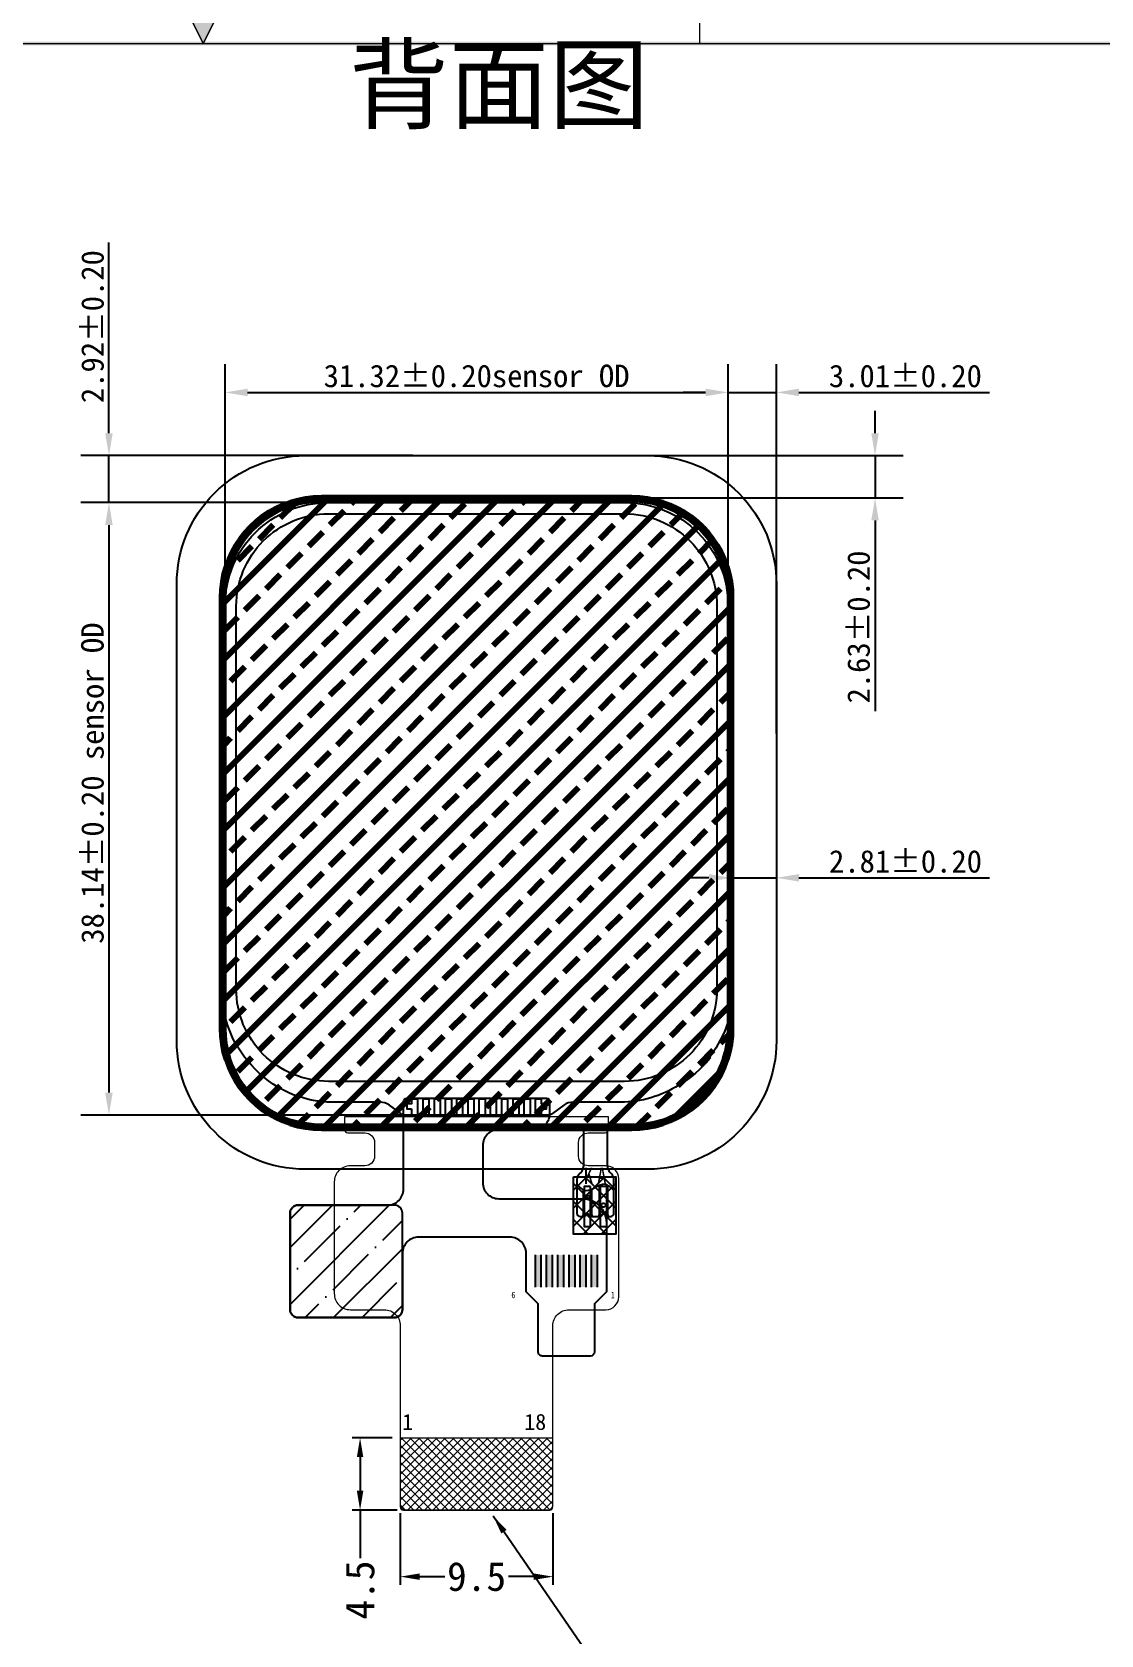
# Model space of a CAD drawing. Extents: x -128 to 4168, y -1774 to 38.
# Drawn here: x 2087.5 to 2154, y -901.2 to -801.4 of the extents above; entities that cross this region are included whole.
import ezdxf

# ---------------------------------------------------------------- set-up
doc = ezdxf.new("R2010")
doc.units = 0
doc.header["$LTSCALE"] = 16.335
for name, color, linetype in [('BL-FPC', 33, 'Continuous'), ('COVER LENS', 6, 'Continuous'), ('FPC', 30, 'Continuous'), ('KEEPOUTLAYER', 6, 'Continuous'), ('外形切割', 200, 'Continuous')]:
    doc.layers.add(name, color=color, linetype=linetype)
for name, color, linetype, lineweight in [('BL-HOU', 7, 'Continuous', 13), ('dim', 3, 'Continuous', 13), ('DWG', 7, 'Continuous', 18), ('LCD', 4, 'Continuous', 9), ('PVX.drawing', 8, 'Continuous', 100), ('TFT_line.drawing', 3, 'Continuous', 100), ('标注层', 4, 'Continuous', 25)]:
    doc.layers.add(name, color=color, linetype=linetype, lineweight=lineweight)
doc.layers.add('C00-FF-00', color=3, linetype='Continuous', true_color=0x00ff00)
doc.styles.add('Arial', font='simhei.ttf')
doc.styles.add('CCN-1', font='', dxfattribs={"width": 0.85})
doc.styles.get("Standard").update_dxf_attribs({"font": '', "width": 0.8})
doc.styles.add('style1', font='')
doc.styles.add('WMF-ARIAL0', font='arial.ttf')
doc.styles.add('宋体', font='')
doc.styles.get('CCN-1').set_extended_font_data('SimSun')
doc.styles.get('Standard').set_extended_font_data('NSimSun')
doc.styles.get('style1').set_extended_font_data('宋体')
doc.styles.get('宋体').set_extended_font_data('SimSun')
doc.dimstyles.new('ISO-25', dxfattribs={"dimtxt": 1.6, "dimasz": 1.2, "dimexe": 0.4, "dimexo": 0.2, "dimtad": 1, "dimtxsty": 'style1', "dimcen": 1, "dimadec": 0, "dimazin": 0, "dimtfac": 1, "dimtmove": 0, "dimatfit": 3, "dimfxl": 0.4, "dimarcsym": 0})
doc.dimstyles.new('ISO-25$0', dxfattribs={"dimtxt": 1.8, "dimasz": 1.2, "dimexe": 0.5, "dimexo": 0.5, "dimgap": 0.2, "dimtad": 0, "dimdsep": 46, "dimtxsty": '宋体', "dimcen": 2.5, "dimclrd": 3, "dimclre": 3, "dimclrt": 3, "dimadec": 0, "dimazin": 0, "dimtp": 1.2, "dimtm": 1.2, "dimtfac": 1, "dimtmove": 0, "dimatfit": 3, "dimfxl": 1, "dimtolj": 1, "dimarcsym": 0})
doc.dimstyles.new('标注-赛华', dxfattribs={"dimtxt": 2.5, "dimasz": 2.5, "dimexe": 1.25, "dimexo": 0.65, "dimtad": 1, "dimzin": 1, "dimdsep": 46, "dimtxsty": 'Arial', "dimcen": 1.5, "dimadec": 0, "dimazin": 0, "dimtfac": 1, "dimtmove": 0, "dimatfit": 3, "dimfxl": 1, "dimtolj": 1, "dimtzin": 0, "dimarcsym": 0})

# ---------------------------------------------------------------- blocks, each defined once
blk = doc.blocks.new('*D836')
at = {"layer": 'Defpoints', "color": 0}
for p in [(2130.802, -823.808), (2099.482, -846.257), (2130.802, -846.094)]:
    blk.add_point(p, dxfattribs=at)
at = {"layer": 'dim', "color": 3, "lineweight": -2}
for p, q in [((2099.482, -845.347), (2099.482, -822.058)), ((2130.802, -845.184), (2130.802, -822.058)), ((2100.882, -823.808), (2129.402, -823.808))]:
    blk.add_line(p, q, dxfattribs=at)
at = {"layer": 'dim', "color": 3}
for points in [[(2100.882, -823.574), (2100.882, -824.041), (2099.482, -823.808)], [(2129.402, -823.574), (2129.402, -824.041), (2130.802, -823.808)]]:
    blk.add_solid(points, dxfattribs=at)
at = {"layer": 'dim', "color": 3, "insert": (2115.142, -822.792), "char_height": 1.4, "attachment_point": 5, "style": 'Arial'}
blk.add_mtext('\\A1;31.32±0.20sensor OD', dxfattribs=at)
blk = doc.blocks.new('*D837')
at = {"layer": 'Defpoints', "color": 0}
for p in [(2092.253, -827.745), (2112.082, -827.745), (2111.78, -830.669)]:
    blk.add_point(p, dxfattribs=at)
at = {"layer": 'dim', "color": 3, "lineweight": -2}
for p, q in [((2092.253, -826.345), (2092.253, -814.475)), ((2111.172, -827.745), (2090.503, -827.745)), ((2092.253, -830.669), (2092.253, -827.745)), ((2110.87, -830.669), (2090.503, -830.669)), ((2092.253, -832.069), (2092.253, -833.469))]:
    blk.add_line(p, q, dxfattribs=at)
at = {"layer": 'dim', "color": 3}
for points in [[(2092.019, -826.345), (2092.486, -826.345), (2092.253, -827.745)], [(2092.019, -832.069), (2092.486, -832.069), (2092.253, -830.669)]]:
    blk.add_solid(points, dxfattribs=at)
at = {"layer": 'dim', "color": 3, "insert": (2091.237, -819.71), "char_height": 1.4, "attachment_point": 5, "rotation": 90, "style": 'Arial'}
blk.add_mtext('\\A1;2.92±0.20', dxfattribs=at)
blk = doc.blocks.new('*D838')
at = {"layer": 'Defpoints', "color": 0}
for p in [(2133.812, -823.808), (2130.802, -846.094), (2133.812, -845.946)]:
    blk.add_point(p, dxfattribs=at)
at = {"layer": 'dim', "color": 3, "lineweight": -2}
for p, q in [((2130.802, -845.184), (2130.802, -822.058)), ((2133.812, -845.036), (2133.812, -822.058)), ((2129.402, -823.808), (2128.002, -823.808)), ((2130.802, -823.808), (2133.812, -823.808)), ((2135.212, -823.808), (2147.067, -823.808))]:
    blk.add_line(p, q, dxfattribs=at)
at = {"layer": 'dim', "color": 3}
for points in [[(2129.402, -823.574), (2129.402, -824.041), (2130.802, -823.808)], [(2135.212, -823.574), (2135.212, -824.041), (2133.812, -823.808)]]:
    blk.add_solid(points, dxfattribs=at)
at = {"layer": 'dim', "color": 3, "insert": (2141.839, -822.792), "char_height": 1.4, "attachment_point": 5, "style": 'Arial'}
blk.add_mtext('\\A1;3.01±0.20', dxfattribs=at)
blk = doc.blocks.new('*D839')
at = {"layer": 'Defpoints', "color": 0}
for p in [(2111.78, -830.669), (2092.253, -868.805), (2116.638, -868.805)]:
    blk.add_point(p, dxfattribs=at)
at = {"layer": 'dim', "color": 3, "lineweight": -2}
for p, q in [((2110.87, -830.669), (2090.503, -830.669)), ((2092.253, -832.069), (2092.253, -867.405)), ((2115.728, -868.805), (2090.503, -868.805))]:
    blk.add_line(p, q, dxfattribs=at)
at = {"layer": 'dim', "color": 3}
for points in [[(2092.019, -832.069), (2092.486, -832.069), (2092.253, -830.669)], [(2092.019, -867.405), (2092.486, -867.405), (2092.253, -868.805)]]:
    blk.add_solid(points, dxfattribs=at)
at = {"layer": 'dim', "color": 3, "insert": (2091.237, -848.131), "char_height": 1.4, "attachment_point": 5, "rotation": 90, "style": 'Arial'}
blk.add_mtext('\\A1;38.14±0.20 sensor OD', dxfattribs=at)
blk = doc.blocks.new('*D849')
at = {"color": 3, "lineweight": -2}
for p, q in [((2109.892, -888.891), (2107.389, -888.891)), ((2107.889, -890.091), (2107.889, -892.191)), ((2110.192, -893.391), (2107.389, -893.391)), ((2107.889, -893.391), (2107.889, -896.38))]:
    blk.add_line(p, q, dxfattribs=at)
at = {"color": 3}
for points in [[(2107.689, -890.091), (2108.089, -890.091), (2107.889, -888.891)], [(2107.689, -892.191), (2108.089, -892.191), (2107.889, -893.391)]]:
    blk.add_solid(points, dxfattribs=at)
at = {"layer": 'Defpoints', "color": 0}
for p in [(2107.889, -888.891), (2110.392, -888.891), (2110.692, -893.391)]:
    blk.add_point(p, dxfattribs=at)
at = {"color": 3, "insert": (2107.889, -898.375), "char_height": 1.8, "attachment_point": 5, "rotation": 90, "style": '宋体'}
blk.add_mtext('\\A1;4.5', dxfattribs=at)
blk = doc.blocks.new('*D859')
at = {"color": 3, "lineweight": -2}
for p, q in [((2110.392, -893.591), (2110.392, -898.039)), ((2119.892, -893.591), (2119.892, -898.039)), ((2111.592, -897.539), (2113.157, -897.539)), ((2118.692, -897.539), (2117.127, -897.539))]:
    blk.add_line(p, q, dxfattribs=at)
at = {"color": 3}
for points in [[(2111.592, -897.339), (2111.592, -897.739), (2110.392, -897.539)], [(2118.692, -897.339), (2118.692, -897.739), (2119.892, -897.539)]]:
    blk.add_solid(points, dxfattribs=at)
at = {"layer": 'Defpoints', "color": 0}
for p in [(2110.392, -893.091), (2119.892, -893.091), (2119.892, -897.539)]:
    blk.add_point(p, dxfattribs=at)
at = {"color": 3, "insert": (2115.142, -897.539), "char_height": 1.8, "attachment_point": 5, "style": '宋体'}
blk.add_mtext('\\A1;9.5', dxfattribs=at)
blk = doc.blocks.new('*D850')
at = {"layer": 'Defpoints', "color": 0}
for p in [(2117.329, -827.745), (2139.95, -827.745), (2117.329, -830.378)]:
    blk.add_point(p, dxfattribs=at)
at = {"layer": 'dim', "color": 3, "lineweight": -2}
for p, q in [((2139.95, -826.345), (2139.95, -824.945)), ((2118.239, -827.745), (2141.7, -827.745)), ((2139.95, -827.745), (2139.95, -830.378)), ((2118.239, -830.378), (2141.7, -830.378)), ((2139.95, -831.778), (2139.95, -843.648))]:
    blk.add_line(p, q, dxfattribs=at)
at = {"layer": 'dim', "color": 3}
for points in [[(2139.716, -826.345), (2140.183, -826.345), (2139.95, -827.745)], [(2139.716, -831.778), (2140.183, -831.778), (2139.95, -830.378)]]:
    blk.add_solid(points, dxfattribs=at)
at = {"layer": 'dim', "color": 3, "insert": (2138.934, -838.413), "char_height": 1.4, "attachment_point": 5, "rotation": 90, "style": 'Arial'}
blk.add_mtext('\\A1;2.63±0.20', dxfattribs=at)
blk = doc.blocks.new('*D851')
at = {"layer": 'Defpoints', "color": 0}
for p in [(1892.291, -534.497), (1885.615, -537.547), (1890.941, -537.547), (2131.002, -850.844), (2133.812, -850.844), (2133.812, -854.028)]:
    blk.add_point(p, dxfattribs=at)
at = {"layer": 'dim', "color": 3, "lineweight": -2}
for p, q in [((1885.615, -533.097), (1885.615, -531.697)), ((1891.381, -534.497), (1883.865, -534.497)), ((1885.615, -534.497), (1885.615, -537.547)), ((1890.031, -537.547), (1883.865, -537.547)), ((1885.615, -538.947), (1885.615, -550.786)), ((2131.002, -851.754), (2131.002, -855.778)), ((2133.812, -851.754), (2133.812, -855.778)), ((2129.602, -854.028), (2128.202, -854.028)), ((2131.002, -854.028), (2133.812, -854.028)), ((2135.212, -854.028), (2147.082, -854.028))]:
    blk.add_line(p, q, dxfattribs=at)
at = {"layer": 'dim', "color": 3}
for points in [[(1885.382, -533.097), (1885.849, -533.097), (1885.615, -534.497)], [(1885.382, -538.947), (1885.849, -538.947), (1885.615, -537.547)], [(2129.602, -853.795), (2129.602, -854.261), (2131.002, -854.028)], [(2135.212, -853.795), (2135.212, -854.261), (2133.812, -854.028)]]:
    blk.add_solid(points, dxfattribs=at)
at = {"layer": 'dim', "color": 3, "insert": (1884.6, -545.567), "char_height": 1.4, "attachment_point": 5, "rotation": 90, "style": 'Arial'}
blk.add_mtext('\\A1;3.05±0.05', dxfattribs=at)
at = {"layer": 'dim', "color": 3, "insert": (2141.847, -853.013), "char_height": 1.4, "attachment_point": 5, "style": 'Arial'}
blk.add_mtext('\\A1;2.81±0.20', dxfattribs=at)

msp = doc.modelspace()

# ---------------------------------------------------------------- hatches: boundary and pattern name
h = msp.add_hatch()
h.set_pattern_fill('ANSI37', color=2, scale=0.25, angle=180, style=0)
h.set_pattern_definition([(45, (-1374.7512, -2241.0652), (-0.561266, 0.561266), []), (135, (-1374.7512, -2241.0652), (-0.561266, -0.561266), [])])
h.paths.add_polyline_path([(2121.168, -876.219), (2123.813, -876.219), (2123.813, -872.636), (2121.168, -872.636)])
h = msp.add_hatch()
h.set_pattern_fill('ANSI35', color=256, scale=10, style=0)
h.set_pattern_definition([(45, (-1050.1449, -162.8485), (-1.767767, 1.767767), []), (45, (-1048.377, -162.8485), (-1.767767, 1.767767), [3.125, -0.625, 0, -0.625])])
h.paths.add_polyline_path([(2104.026, -874.405, 0.414214), (2103.526, -874.905), (2103.526, -880.905, 0.414214), (2104.026, -881.405), (2110.026, -881.405, 0.414214), (2110.526, -880.905), (2110.526, -877.405), (2110.526, -874.905, 0.414214), (2110.026, -874.405), (2108.526, -874.405)])
h = msp.add_hatch(color=256)
h.paths.add_polyline_path([(2122.301, -879.505), (2122.651, -879.505), (2122.651, -877.505), (2122.301, -877.505)])
h.paths.add_polyline_path([(2121.951, -877.505), (2121.601, -877.505), (2121.601, -879.505), (2121.951, -879.505)])
h.paths.add_polyline_path([(2121.251, -877.505), (2120.901, -877.505), (2120.901, -879.505), (2121.251, -879.505)])
h.paths.add_polyline_path([(2120.201, -879.505), (2120.551, -879.505), (2120.551, -877.505), (2120.201, -877.505)])
h.paths.add_polyline_path([(2119.501, -879.505), (2119.851, -879.505), (2119.851, -877.505), (2119.501, -877.505)])
h.paths.add_polyline_path([(2119.151, -877.505), (2118.801, -877.505), (2118.801, -879.505), (2119.151, -879.505)])
at = {"layer": 'BL-HOU'}
h = msp.add_hatch(color=7, dxfattribs=at)
h.dxf.hatch_style = 2
h.paths.add_polyline_path([(2097.094, -800.036), (2099.148, -800.036), (2098.121, -802.09)])
h = msp.add_hatch(color=7, dxfattribs=at)
h.dxf.hatch_style = 2
h.paths.add_polyline_path([(2221.71, -802.205), (2221.938, -801.976), (1974.418, -802.205)])
h = msp.add_hatch(color=7, dxfattribs=at)
h.dxf.hatch_style = 2
h.paths.add_polyline_path([(2221.938, -801.976), (1974.418, -802.205), (1974.418, -801.976)])
at = {"layer": 'DWG'}
h = msp.add_hatch(dxfattribs=at)
h.set_pattern_fill('ANSI37', color=0, scale=3, style=0)
h.set_pattern_definition([(45, (1901.55685, -963.1886), (-0.26516504, 0.26516504), []), (135, (1901.55685, -963.1886), (-0.26516504, -0.26516504), [])])
h.paths.add_polyline_path([(2119.592, -893.391, 0.414214), (2119.892, -893.091), (2119.892, -888.891), (2110.392, -888.891), (2110.392, -893.091, 0.414214), (2110.692, -893.391)])
at = {"layer": 'PVX.drawing', "linetype": 'Continuous', "lineweight": 100}
h = msp.add_hatch(dxfattribs=at)
h.set_pattern_fill('ANSI33', color=256, scale=10, style=0)
h.set_pattern_definition([(45, (2369.411, -885.0948), (-1.767767, 1.767767), []), (45, (2371.1788, -885.0948), (-1.767767, 1.767767), [1.25, -0.625])])
h.paths.add_polyline_path([(2130.902, -836.576), (2130.884, -836.099), (2130.827, -835.624), (2130.734, -835.154), (2130.604, -834.693), (2130.438, -834.244), (2130.237, -833.809), (2130.003, -833.391), (2129.737, -832.993), (2129.441, -832.616), (2129.116, -832.265), (2128.764, -831.94), (2128.388, -831.643), (2127.99, -831.377), (2127.572, -831.143), (2127.137, -830.942), (2126.687, -830.777), (2126.226, -830.647), (2125.757, -830.553), (2125.281, -830.497), (2124.804, -830.478), (2105.48, -830.478), (2105.004, -830.497), (2104.528, -830.553), (2104.058, -830.647), (2103.597, -830.777), (2103.148, -830.942), (2102.713, -831.143), (2102.295, -831.377), (2101.897, -831.643), (2101.521, -831.94), (2101.169, -832.265), (2100.844, -832.616), (2100.547, -832.993), (2100.281, -833.391), (2100.047, -833.809), (2099.847, -834.244), (2099.681, -834.693), (2099.551, -835.154), (2099.457, -835.624), (2099.401, -836.099), (2099.382, -836.576), (2099.382, -863.412), (2099.401, -863.889), (2099.457, -864.364), (2099.551, -864.834), (2099.681, -865.295), (2099.847, -865.744), (2100.047, -866.179), (2100.281, -866.597), (2100.547, -866.996), (2100.844, -867.372), (2101.169, -867.723), (2101.521, -868.049), (2101.897, -868.345), (2102.295, -868.611), (2102.713, -868.845), (2103.148, -869.046), (2103.597, -869.212), (2104.058, -869.342), (2104.528, -869.435), (2105.004, -869.491), (2105.48, -869.51), (2124.804, -869.51), (2125.281, -869.491), (2125.757, -869.435), (2126.226, -869.342), (2126.687, -869.212), (2127.137, -869.046), (2127.572, -868.845), (2127.99, -868.611), (2128.388, -868.345), (2128.764, -868.049), (2129.116, -867.723), (2129.441, -867.372), (2129.737, -866.996), (2130.003, -866.597), (2130.237, -866.179), (2130.438, -865.744), (2130.604, -865.295), (2130.734, -864.834), (2130.827, -864.364), (2130.884, -863.889), (2130.902, -863.412)])

# ---------------------------------------------------------------- linework, layer by layer
at = {"color": 2}
msp.add_lwpolyline([(2121.168, -872.636), (2123.813, -872.636), (2123.813, -876.219), (2121.168, -876.219)], close=True, dxfattribs=at)
at = {"layer": 'BL-FPC', "color": 42}
for p, q in [((2121.793, -869.61), (2121.793, -872.003)), ((2123.293, -872.003), (2123.293, -869.61)), ((2121.393, -872.817), (2121.393, -874.91)), ((2121.646, -872.356), (2121.539, -872.464)), ((2122.793, -874.295), (2122.793, -873.181)), ((2123.293, -873.167), (2123.293, -874.295)), ((2123.546, -872.464), (2123.439, -872.356)), ((2123.693, -874.91), (2123.693, -872.817)), ((2121.793, -873.795), (2121.793, -873.453)), ((2121.793, -874.944), (2121.793, -874.025)), ((2122.293, -873.439), (2122.293, -873.795)), ((2122.293, -874.025), (2122.293, -874.944)), ((2121.593, -875.11), (2121.893, -875.11)), ((2122.193, -875.11), (2122.893, -875.11)), ((2122.793, -874.944), (2122.793, -874.525)), ((2123.193, -875.11), (2123.493, -875.11)), ((2123.293, -874.525), (2123.293, -874.944))]:
    msp.add_line(p, q, dxfattribs=at)
for centre in [(2122.043, -873.91), (2123.043, -874.41)]:
    msp.add_circle(centre, 0.125, dxfattribs=at)
for centre, radius, start, end in [((2121.293, -872.003), 0.5, 315, 0), ((2123.793, -872.003), 0.5, 180, 225), ((2121.893, -872.817), 0.5, 135, 180), ((2123.193, -872.817), 0.5, 0, 45), ((2122.043, -873.91), 0.275, 155.38002, 204.61998), ((2122.043, -873.91), 0.275, 335.38002, 24.61998), ((2121.593, -874.91), 0.2, 180, 270), ((2122.043, -875.11), 0.3, 146.44269, 180), ((2122.043, -875.11), 0.15, 0, 180), ((2122.043, -875.11), 0.3, 0, 33.55731), ((2123.043, -875.11), 0.3, 146.44269, 180), ((2123.043, -874.41), 0.275, 155.38002, 204.61998), ((2123.043, -875.11), 0.15, 0, 180), ((2123.043, -874.41), 0.275, 335.38002, 24.61998), ((2123.043, -875.11), 0.3, 0, 33.55731), ((2123.493, -874.91), 0.2, 270, 360)]:
    msp.add_arc(centre, radius, start, end, dxfattribs=at)
msp.add_spline([(2123.693, -873.51), (2123.118, -873.11), (2121.968, -873.51), (2121.393, -873.11)], degree=3, dxfattribs=at)
at = {"layer": 'BL-HOU', "color": 7, "lineweight": 0}
msp.add_lwpolyline([(2129.046, -802.09), (2129.046, -796.499)], dxfattribs=at)
for points in [[(2098.121, -802.09), (2097.094, -800.036)], [(2099.148, -800.036), (2098.121, -802.09)], [(1974.418, -802.09), (2221.824, -802.09), (2221.824, -973.723), (1974.418, -973.723)]]:
    msp.add_lwpolyline(points, close=True, dxfattribs=at)
at = {"layer": 'COVER LENS'}
for points in [[(2096.472, -835.745, -0.414214), (2104.472, -827.745), (2125.812, -827.745, -0.414214), (2133.812, -835.745), (2133.812, -864.175, -0.414214), (2125.812, -872.175), (2104.472, -872.175, -0.414214), (2096.472, -864.175)], [(2130.102, -837.111), (2130.102, -860.959, -0.414214), (2124.36, -866.701), (2105.924, -866.701, -0.414214), (2100.182, -860.959), (2100.182, -837.111, -0.414214), (2105.924, -831.369), (2124.36, -831.369, -0.414214)]]:
    msp.add_lwpolyline(points, format="xyb", close=True, dxfattribs=at)
at = {"layer": 'DWG', "color": 0}
msp.add_line((2110.392, -888.891), (2119.892, -888.891), dxfattribs=at)
at = {"layer": 'DWG', "color": 30, "lineweight": 0}
msp.add_line((2119.592, -893.391), (2110.692, -893.391), dxfattribs=at)
for centre, start, end in [((2110.692, -893.091), 180, 270), ((2119.592, -893.091), 270, 0)]:
    msp.add_arc(centre, 0.3, start, end, dxfattribs=at)
at = {"layer": 'FPC', "color": 2}
for p, q in [((2118.801, -879.505), (2118.801, -877.505)), ((2119.151, -877.505), (2119.151, -879.505)), ((2119.501, -879.505), (2119.501, -877.505)), ((2119.851, -877.505), (2119.851, -879.505)), ((2120.201, -879.505), (2120.201, -877.505)), ((2120.551, -877.505), (2120.551, -879.505)), ((2120.901, -879.505), (2120.901, -877.505)), ((2121.251, -877.505), (2121.251, -879.505)), ((2121.601, -879.505), (2121.601, -877.505)), ((2121.951, -877.505), (2121.951, -879.505)), ((2122.301, -879.505), (2122.301, -877.505)), ((2122.651, -877.505), (2122.651, -879.505))]:
    msp.add_line(p, q, dxfattribs=at)
at = {"layer": 'FPC', "linetype": 'ByBlock'}
for points in [[(2111.092, -868.405), (2111.092, -868.805), (2111.492, -868.805), (2111.492, -867.805), (2111.092, -867.805), (2111.092, -868.105), (2110.792, -868.105), (2110.792, -868.405)], [(2112.192, -867.805), (2111.792, -867.805), (2111.792, -868.805), (2112.192, -868.805)], [(2112.892, -867.805), (2112.492, -867.805), (2112.492, -868.805), (2112.892, -868.805)], [(2113.592, -867.805), (2113.192, -867.805), (2113.192, -868.805), (2113.592, -868.805)], [(2114.292, -867.805), (2113.892, -867.805), (2113.892, -868.805), (2114.292, -868.805)], [(2114.992, -867.805), (2114.592, -867.805), (2114.592, -868.805), (2114.992, -868.805)], [(2115.692, -867.805), (2115.292, -867.805), (2115.292, -868.805), (2115.692, -868.805)], [(2116.392, -867.805), (2115.992, -867.805), (2115.992, -868.805), (2116.392, -868.805)], [(2117.092, -867.805), (2116.692, -867.805), (2116.692, -868.805), (2117.092, -868.805)], [(2117.792, -867.805), (2117.392, -867.805), (2117.392, -868.805), (2117.792, -868.805)], [(2118.492, -867.805), (2118.092, -867.805), (2118.092, -868.805), (2118.492, -868.805)], [(2119.192, -868.405), (2119.492, -868.405), (2119.492, -868.105), (2119.192, -868.105), (2119.192, -867.805), (2118.792, -867.805), (2118.792, -868.805), (2119.192, -868.805)]]:
    msp.add_lwpolyline(points, close=True, dxfattribs=at)
at = {"layer": 'FPC', "color": 1, "linetype": 'ByBlock'}
msp.add_lwpolyline([(2111.092, -868.405), (2111.092, -868.805), (2111.492, -868.805), (2111.492, -867.805), (2111.092, -867.805), (2111.092, -868.105), (2110.792, -868.105), (2110.792, -868.405)], close=True, dxfattribs=at)
at = {"layer": 'FPC', "color": 0, "linetype": 'ByBlock'}
for points in [[(2112.192, -867.805), (2111.792, -867.805), (2111.792, -868.805), (2112.192, -868.805)], [(2112.892, -867.805), (2112.492, -867.805), (2112.492, -868.805), (2112.892, -868.805)], [(2113.592, -867.805), (2113.192, -867.805), (2113.192, -868.805), (2113.592, -868.805)], [(2114.292, -867.805), (2113.892, -867.805), (2113.892, -868.805), (2114.292, -868.805)], [(2114.992, -867.805), (2114.592, -867.805), (2114.592, -868.805), (2114.992, -868.805)], [(2115.692, -867.805), (2115.292, -867.805), (2115.292, -868.805), (2115.692, -868.805)], [(2116.392, -867.805), (2115.992, -867.805), (2115.992, -868.805), (2116.392, -868.805)], [(2117.092, -867.805), (2116.692, -867.805), (2116.692, -868.805), (2117.092, -868.805)], [(2117.792, -867.805), (2117.392, -867.805), (2117.392, -868.805), (2117.792, -868.805)], [(2118.492, -867.805), (2118.092, -867.805), (2118.092, -868.805), (2118.492, -868.805)]]:
    msp.add_lwpolyline(points, close=True, dxfattribs=at)
at = {"layer": 'FPC', "color": 4}
for points in [[(2122.243, -873.246), (2121.843, -873.246), (2121.843, -875.746), (2122.243, -875.746)], [(2123.243, -873.246), (2122.843, -873.246), (2122.843, -875.746), (2123.243, -875.746)]]:
    msp.add_lwpolyline(points, close=True, dxfattribs=at)
at = {"layer": 'FPC', "color": 2}
msp.add_lwpolyline([(2103.526, -880.905, 0.414214), (2104.026, -881.405), (2110.026, -881.405, 0.414214), (2110.526, -880.905), (2110.526, -874.905, 0.414214), (2110.026, -874.405), (2108.526, -874.405), (2104.026, -874.405, 0.414214), (2103.526, -874.905)], format="xyb", close=True, dxfattribs=at)
at = {"layer": 'KEEPOUTLAYER', "color": 2}
msp.add_lwpolyline([(2103.526, -880.905), (2103.526, -874.905, -0.414214), (2104.026, -874.405), (2109.592, -874.405, 0.414214), (2110.592, -873.405), (2110.592, -867.953, -0.414212), (2110.792, -867.753), (2119.492, -867.753, -0.414214), (2119.692, -867.953), (2119.692, -868.705, -0.414214), (2118.692, -869.705), (2116.526, -869.705, 0.414214), (2115.526, -870.705), (2115.526, -873.005, 0.414214), (2116.526, -874.005), (2121.726, -874.005, -0.414213), (2123.226, -875.505), (2123.226, -879.805), (2122.482, -880.549), (2122.482, -883.555, -0.414212), (2122.232, -883.805), (2119.232, -883.805, -0.414214), (2118.982, -883.555), (2118.982, -880.561), (2118.226, -879.805), (2118.226, -877.405, 0.414214), (2117.226, -876.405), (2111.526, -876.405, 0.414214), (2110.526, -877.405), (2110.526, -880.905, -0.414214), (2110.026, -881.405), (2104.026, -881.405, -0.414213), (2103.526, -880.905)], format="xyb", dxfattribs=at)
at = {"layer": 'KEEPOUTLAYER'}
for points, const_width in [([(2110.521, -880.905, -1), (2110.531, -880.905, -1)], 0.01), ([(2110.521, -880.905, -1), (2110.531, -880.905, -1)], 0.01), ([(2110.521, -880.905, -1), (2110.531, -880.905, -1)], 0.01), ([(2110.521, -880.905, -1), (2110.531, -880.905, -1)], 0.01), ([(2110.021, -881.405, -1), (2110.031, -881.405, -1)], 0.01), ([(2110.021, -881.405, -1), (2110.031, -881.405, -1)], 0.01), ([(2110.021, -881.405, -1), (2110.031, -881.405, -1)], 0.01), ([(2110.021, -881.405, -1), (2110.031, -881.405, -1)], 0.01), ([(2118.98, -883.555, -1), (2118.985, -883.555, -1)], 0.005), ([(2118.98, -883.555, -1), (2118.985, -883.555, -1)], 0.005), ([(2118.98, -883.555, -1), (2118.985, -883.555, -1)], 0.005), ([(2118.98, -883.555, -1), (2118.985, -883.555, -1)], 0.005), ([(2119.23, -883.805, -1), (2119.235, -883.805, -1)], 0.005), ([(2119.23, -883.805, -1), (2119.235, -883.805, -1)], 0.005), ([(2119.23, -883.805, -1), (2119.235, -883.805, -1)], 0.005), ([(2119.23, -883.805, -1), (2119.235, -883.805, -1)], 0.005), ([(2122.23, -883.805, -1), (2122.235, -883.805, -1)], 0.005), ([(2122.23, -883.805, -1), (2122.235, -883.805, -1)], 0.005), ([(2122.23, -883.805, -1), (2122.235, -883.805, -1)], 0.005), ([(2122.23, -883.805, -1), (2122.235, -883.805, -1)], 0.005)]:
    msp.add_lwpolyline(points, format="xyb", close=True, dxfattribs=dict(at, const_width=const_width))
at = {"layer": 'LCD', "color": 30}
msp.add_lwpolyline([(2110.392, -893.191, 0.414214), (2110.592, -893.391), (2119.692, -893.391, 0.414214), (2119.892, -893.191), (2119.892, -881.918, -0.414214), (2120.892, -880.918), (2123.193, -880.918, 0.414214), (2123.993, -880.118), (2123.993, -872.76, 0.414214), (2123.193, -871.96), (2122.093, -871.96, -0.414214), (2121.493, -871.36), (2121.493, -870.51, -0.414214), (2122.093, -869.91), (2123.148, -869.91, 0.414214), (2123.348, -869.71), (2123.348, -868.901), (2106.928, -868.901), (2106.928, -869.71, 0.414214), (2107.128, -869.91), (2108.192, -869.91, -0.414214), (2108.792, -870.51), (2108.792, -871.36, -0.414214), (2108.192, -871.96), (2107.283, -871.96, 0.414214), (2106.283, -872.96), (2106.283, -879.918, 0.414214), (2107.283, -880.918), (2109.392, -880.918, -0.414214), (2110.392, -881.918)], format="xyb", close=True, dxfattribs=at)
at = {"layer": 'PVX.drawing', "linetype": 'Continuous', "lineweight": 100}
msp.add_lwpolyline([(2105.48, -869.51), (2105.004, -869.491), (2104.528, -869.435), (2104.058, -869.342), (2103.597, -869.212), (2103.148, -869.046), (2102.713, -868.845), (2102.295, -868.611), (2101.897, -868.345), (2101.521, -868.049), (2101.169, -867.723), (2100.844, -867.372), (2100.547, -866.996), (2100.281, -866.597), (2100.047, -866.179), (2099.847, -865.744), (2099.681, -865.295), (2099.551, -864.834), (2099.457, -864.364), (2099.401, -863.889), (2099.382, -863.412), (2099.382, -836.576), (2099.401, -836.099), (2099.457, -835.624), (2099.551, -835.154), (2099.681, -834.693), (2099.847, -834.244), (2100.047, -833.809), (2100.281, -833.391), (2100.547, -832.993), (2100.844, -832.616), (2101.169, -832.265), (2101.521, -831.94), (2101.897, -831.643), (2102.295, -831.377), (2102.713, -831.143), (2103.148, -830.942), (2103.597, -830.777), (2104.058, -830.647), (2104.528, -830.553), (2105.004, -830.497), (2105.48, -830.478), (2124.804, -830.478), (2125.281, -830.497), (2125.757, -830.553), (2126.226, -830.647), (2126.687, -830.777), (2127.137, -830.942), (2127.572, -831.143), (2127.99, -831.377), (2128.388, -831.643), (2128.764, -831.94), (2129.116, -832.265), (2129.441, -832.616), (2129.737, -832.993), (2130.003, -833.391), (2130.237, -833.809), (2130.438, -834.244), (2130.604, -834.693), (2130.734, -835.154), (2130.827, -835.624), (2130.884, -836.099), (2130.902, -836.576), (2130.902, -863.412), (2130.884, -863.889), (2130.827, -864.364), (2130.734, -864.834), (2130.604, -865.295), (2130.438, -865.744), (2130.237, -866.179), (2130.003, -866.597), (2129.737, -866.996), (2129.441, -867.372), (2129.116, -867.723), (2128.764, -868.049), (2128.388, -868.345), (2127.99, -868.611), (2127.572, -868.845), (2127.137, -869.046), (2126.687, -869.212), (2126.226, -869.342), (2125.757, -869.435), (2125.281, -869.491), (2124.804, -869.51)], close=True, dxfattribs=at)
at = {"layer": 'TFT_line.drawing', "color": 0, "linetype": 'Continuous', "lineweight": 100}
msp.add_lwpolyline([(2105.478, -869.61), (2104.996, -869.591), (2104.512, -869.534), (2104.035, -869.439), (2103.566, -869.307), (2103.11, -869.138), (2102.667, -868.934), (2102.243, -868.697), (2101.838, -868.426), (2101.456, -868.125), (2101.098, -867.794), (2100.768, -867.437), (2100.466, -867.054), (2100.196, -866.65), (2099.958, -866.225), (2099.754, -865.783), (2099.586, -865.326), (2099.453, -864.857), (2099.358, -864.38), (2099.301, -863.897), (2099.282, -863.414), (2099.282, -836.574), (2099.301, -836.092), (2099.358, -835.608), (2099.453, -835.131), (2099.586, -834.662), (2099.754, -834.205), (2099.958, -833.763), (2100.196, -833.338), (2100.466, -832.934), (2100.768, -832.551), (2101.098, -832.194), (2101.456, -831.863), (2101.838, -831.562), (2102.243, -831.292), (2102.667, -831.054), (2103.11, -830.85), (2103.566, -830.681), (2104.035, -830.549), (2104.512, -830.454), (2104.996, -830.397), (2105.478, -830.378), (2124.806, -830.378), (2125.289, -830.397), (2125.772, -830.454), (2126.25, -830.549), (2126.718, -830.681), (2127.175, -830.85), (2127.617, -831.054), (2128.042, -831.292), (2128.447, -831.562), (2128.829, -831.863), (2129.186, -832.194), (2129.517, -832.551), (2129.818, -832.934), (2130.089, -833.338), (2130.327, -833.763), (2130.53, -834.205), (2130.699, -834.662), (2130.831, -835.131), (2130.926, -835.608), (2130.983, -836.092), (2131.002, -836.574), (2131.002, -863.414), (2130.983, -863.897), (2130.926, -864.38), (2130.831, -864.857), (2130.699, -865.326), (2130.53, -865.783), (2130.327, -866.225), (2130.089, -866.65), (2129.818, -867.054), (2129.517, -867.437), (2129.186, -867.794), (2128.829, -868.125), (2128.447, -868.426), (2128.042, -868.697), (2127.617, -868.934), (2127.175, -869.138), (2126.718, -869.307), (2126.25, -869.439), (2125.772, -869.534), (2125.289, -869.591), (2124.806, -869.61)], close=True, dxfattribs=at)
at = {"layer": '外形切割'}
msp.add_lwpolyline([(2127.727, -866.931, -0.143893), (2124.102, -867.997), (2121.162, -867.997, 0.159893), (2120.569, -868.191), (2119.867, -868.708, -0.159893), (2119.571, -868.805), (2110.714, -868.805, -0.159893), (2110.418, -868.708), (2109.715, -868.191, 0.159893), (2109.123, -867.997), (2106.182, -867.997, -0.217132), (2101.126, -865.692, -0.134489), (2099.482, -862.611), (2099.482, -837.069, -0.414214), (2105.882, -830.669), (2124.402, -830.669, -0.414214), (2130.802, -837.069), (2130.802, -862.971, -0.089692), (2129.681, -865.125), (2129.657, -865.284, -0.092693)], format="xyb", close=True, dxfattribs=at)

# ---------------------------------------------------------------- texts
at = {"char_height": 0.4, "width": 0.94596, "attachment_point": 1}
for s, insert in [('{\\fSimSun|b0|i0|c134|p2;6}', (2117.306, -879.801)), ('{\\fSimSun|b0|i0|c134|p2;1}', (2123.496, -879.801))]:
    msp.add_mtext(s, dxfattribs=dict(at, insert=insert))
at = {"char_height": 1, "width": 1.48691, "attachment_point": 3, "style": '宋体'}
for s, insert in [('1', (2111.19, -887.41)), ('18', (2119.476, -887.402))]:
    msp.add_mtext(s, dxfattribs=dict(at, insert=insert))
at = {"layer": 'dim', "color": 1, "style": 'CCN-1', "width": 0.85}
for s, p in [('K', (2121.818, -873.094)), ('A', (2122.644, -873.094))]:
    msp.add_text(s, height=1.02, dxfattribs=at).set_placement(p)
at = {"layer": '标注层', "insert": (2125.874, -802.35), "char_height": 4.56662, "width": 22.05773, "attachment_point": 3, "style": 'WMF-ARIAL0'}
msp.add_mtext('{\\fSimSun|b0|i0|c134|p2;背面图}', dxfattribs=at)

# ---------------------------------------------------------------- dimensions: what is measured, and where the dimension line sits
dim = msp.add_linear_dim(base=(2107.889, -888.891), p1=(2110.692, -893.391), p2=(2110.392, -888.891), angle=90, dimstyle='ISO-25$0', override={"dimtxsty": '宋体'})
dim.commit()
dim.dimension.update_dxf_attribs({"geometry": '*D849', "text_midpoint": (2107.889, -898.375), "dimtype": 160})
dim = msp.add_linear_dim(base=(2119.892, -897.539), p1=(2110.392, -893.091), p2=(2119.892, -893.091), dimstyle='ISO-25$0', override={"dimtxsty": '宋体'})
dim.commit()
dim.dimension.update_dxf_attribs({"geometry": '*D859', "text_midpoint": (2115.142, -897.539)})
at = {"layer": 'dim'}
for base, p1, p2, picture, middle in [((2133.812, -854.028), (2131.002, -850.844), (2133.812, -850.844), '*D851', (2141.847, -853.013)), ((2133.812, -823.808), (2130.802, -846.094), (2133.812, -845.946), '*D838', (2141.839, -822.792))]:
    dim = msp.add_linear_dim(base=base, p1=p1, p2=p2, dimstyle='标注-赛华', override={"dimscale": 1.4, "dimtxt": 1, "dimasz": 1, "dimgap": 0.2, "dimclrd": 3, "dimclre": 3, "dimclrt": 3, "dimtol": 1, "dimtp": 0.2, "dimtm": 0.2}, dxfattribs=at)
    dim.commit()
    dim.dimension.update_dxf_attribs({"geometry": picture, "text_midpoint": middle})
for base, p1, p2, picture, middle in [((2092.253, -827.745), (2111.78, -830.669), (2112.082, -827.745), '*D837', (2092.253, -819.71)), ((2139.95, -827.745), (2117.329, -830.378), (2117.329, -827.745), '*D850', (2139.95, -838.413))]:
    dim = msp.add_linear_dim(base=base, p1=p1, p2=p2, angle=90, dimstyle='标注-赛华', override={"dimscale": 1.4, "dimtxt": 1, "dimasz": 1, "dimgap": 0.2, "dimclrd": 3, "dimclre": 3, "dimclrt": 3, "dimtol": 1, "dimtp": 0.2, "dimtm": 0.2}, dxfattribs=at)
    dim.commit()
    dim.dimension.update_dxf_attribs({"geometry": picture, "text_midpoint": middle, "dimtype": 160})
dim = msp.add_linear_dim(base=(2130.802, -823.808), p1=(2099.482, -846.257), p2=(2130.802, -846.094), text='<>sensor OD', dimstyle='标注-赛华', override={"dimscale": 1.4, "dimtxt": 1, "dimasz": 1, "dimgap": 0.2, "dimclrd": 3, "dimclre": 3, "dimclrt": 3, "dimtol": 1, "dimtp": 0.2, "dimtm": 0.2}, dxfattribs=at)
dim.commit()
dim.dimension.update_dxf_attribs({"geometry": '*D836', "text_midpoint": (2115.142, -823.808), "dimtype": 160})
dim = msp.add_linear_dim(base=(2092.253, -868.805), p1=(2111.78, -830.669), p2=(2116.638, -868.805), angle=90, text='<> sensor OD', dimstyle='标注-赛华', override={"dimscale": 1.4, "dimtxt": 1, "dimasz": 1, "dimgap": 0.2, "dimclrd": 3, "dimclre": 3, "dimclrt": 3, "dimtol": 1, "dimtp": 0.2, "dimtm": 0.2}, dxfattribs=at)
dim.commit()
dim.dimension.update_dxf_attribs({"geometry": '*D839', "text_midpoint": (2092.253, -848.131), "dimtype": 160})

# ---------------------------------------------------------------- leaders
at = {"layer": 'C00-FF-00'}
msp.add_leader([(2116.167, -893.751), (2122.048, -902.312)], dimstyle='ISO-25', override={"dimgap": 0.625, "dimtad": 0}, dxfattribs=at)

doc.saveas('drawing.dxf')
